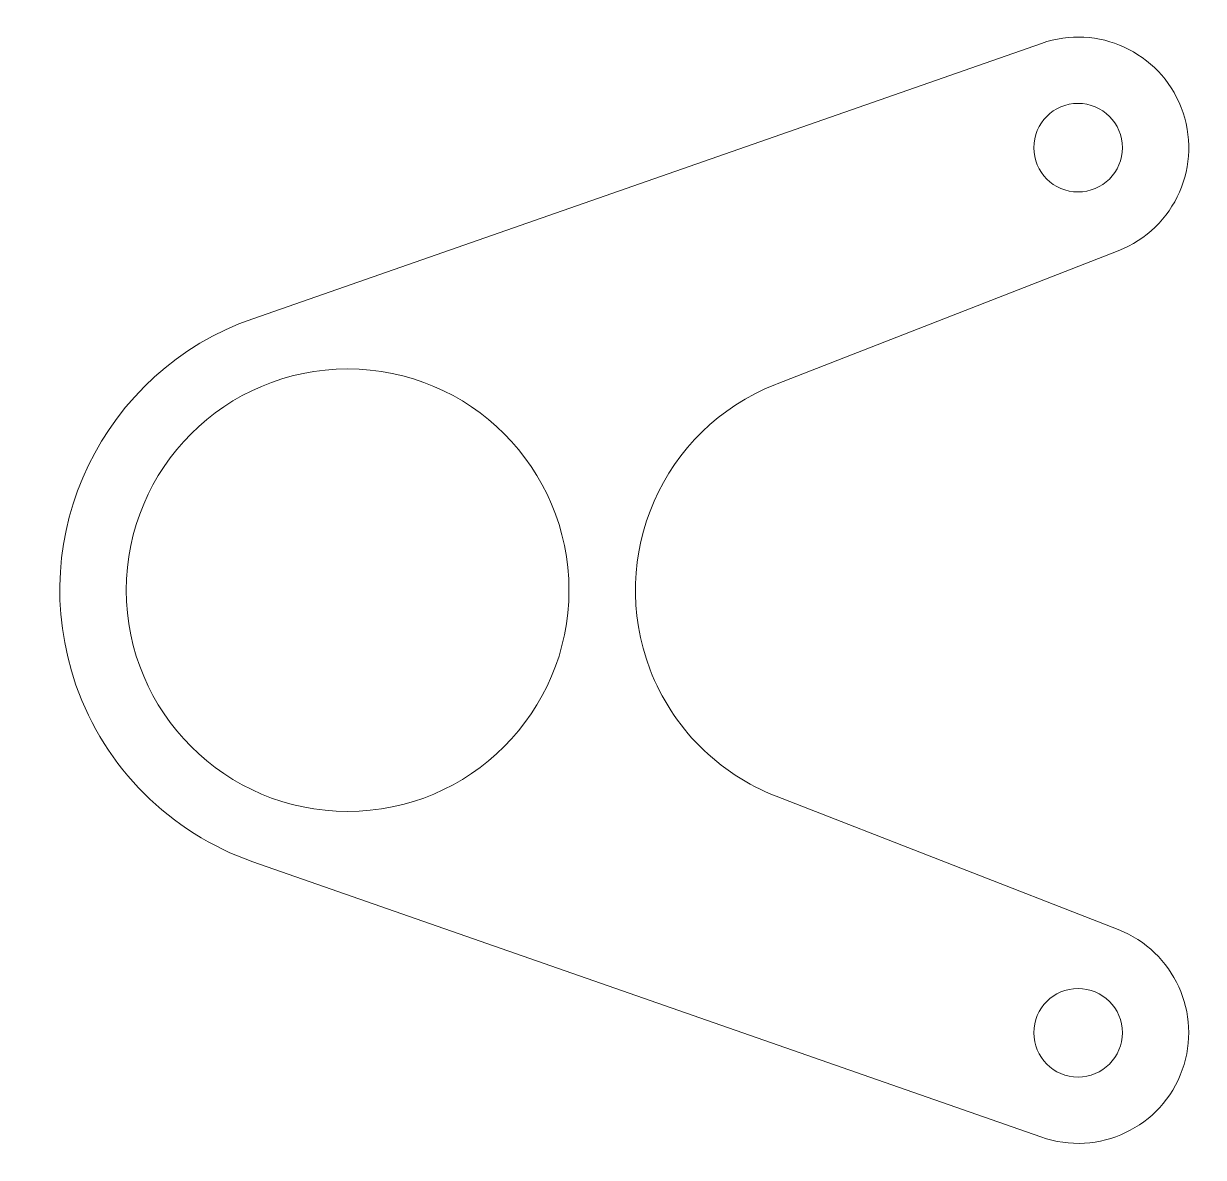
# Model space of a CAD drawing. Header units: inches. Extents: x 78.2 to 131.5, y 122.9 to 174.1.
import ezdxf

# ---------------------------------------------------------------- set-up
doc = ezdxf.new("R2010")
doc.units = ezdxf.units.IN
doc.header["$MEASUREMENT"] = 0
doc.layers.add('Livello 1', color=7, linetype='Continuous')

# ---------------------------------------------------------------- blocks, each defined once
blk = doc.blocks.new('block 2')
at = {"layer": 'Livello 1', "color": 179, "lineweight": 5, "true_color": 0x1d1d1b}
blk.add_open_spline([(127.607, 133.173), (127.607, 133.173), (112.155, 139.202), (112.155, 139.202), (109.534, 140.221), (107.467, 142.299), (106.458, 144.924), (104.486, 150.05), (107.015, 155.8), (112.113, 157.814), (112.113, 157.814), (112.197, 157.846), (112.197, 157.846), (112.197, 157.846), (127.607, 163.858), (127.607, 163.858), (130.178, 164.863), (131.452, 167.759), (130.447, 170.335), (129.469, 172.843), (126.679, 174.127), (124.135, 173.234), (124.135, 173.234), (88.505, 160.788), (88.505, 160.788), (81.724, 158.421), (78.151, 151.006), (80.518, 144.229), (81.823, 140.49), (84.765, 137.551), (88.505, 136.242), (88.505, 136.242), (124.114, 123.803), (124.114, 123.803), (126.714, 122.879), (129.575, 124.237), (130.5, 126.837), (131.406, 129.384), (130.126, 132.189), (127.607, 133.173)], degree=3, knots=[0, 0, 0, 0, 1, 1, 1, 2, 2, 2, 3, 3, 3, 4, 4, 4, 5, 5, 5, 6, 6, 6, 7, 7, 7, 8, 8, 8, 9, 9, 9, 10, 10, 10, 11, 11, 11, 12, 12, 12, 13, 13, 13, 13], dxfattribs=at)
blk = doc.blocks.new('block 3')
at = {"layer": 'Livello 1', "color": 179, "lineweight": 5, "true_color": 0x1d1d1b}
blk.add_open_spline([(125.79, 170.518), (126.894, 170.518), (127.79, 169.622), (127.79, 168.518), (127.79, 167.41), (126.894, 166.517), (125.79, 166.517), (124.686, 166.517), (123.79, 167.41), (123.79, 168.518), (123.79, 169.622), (124.686, 170.518), (125.79, 170.518)], degree=3, knots=[0, 0, 0, 0, 1, 1, 1, 2, 2, 2, 3, 3, 3, 4, 4, 4, 4], dxfattribs=at)
blk = doc.blocks.new('block 4')
at = {"layer": 'Livello 1', "color": 179, "lineweight": 5, "true_color": 0x1d1d1b}
blk.add_open_spline([(92.791, 138.517), (87.267, 138.517), (82.79, 142.994), (82.79, 148.515), (82.79, 154.04), (87.267, 158.516), (92.791, 158.516), (98.312, 158.516), (102.789, 154.04), (102.789, 148.515), (102.789, 142.994), (98.312, 138.517), (92.791, 138.517)], degree=3, knots=[0, 0, 0, 0, 1, 1, 1, 2, 2, 2, 3, 3, 3, 4, 4, 4, 4], dxfattribs=at)
blk = doc.blocks.new('block 5')
at = {"layer": 'Livello 1', "color": 179, "lineweight": 5, "true_color": 0x1d1d1b}
blk.add_open_spline([(125.79, 126.512), (124.686, 126.512), (123.79, 127.409), (123.79, 128.513), (123.79, 129.62), (124.686, 130.513), (125.79, 130.513), (126.894, 130.513), (127.79, 129.62), (127.79, 128.513), (127.79, 127.409), (126.894, 126.512), (125.79, 126.512)], degree=3, knots=[0, 0, 0, 0, 1, 1, 1, 2, 2, 2, 3, 3, 3, 4, 4, 4, 4], dxfattribs=at)

msp = doc.modelspace()

# ---------------------------------------------------------------- block references
at = {"layer": 'Livello 1'}
for name in ['block 2', 'block 3', 'block 4', 'block 5']:
    msp.add_blockref(name, (0, 0), dxfattribs=at)

doc.saveas('drawing.dxf')
